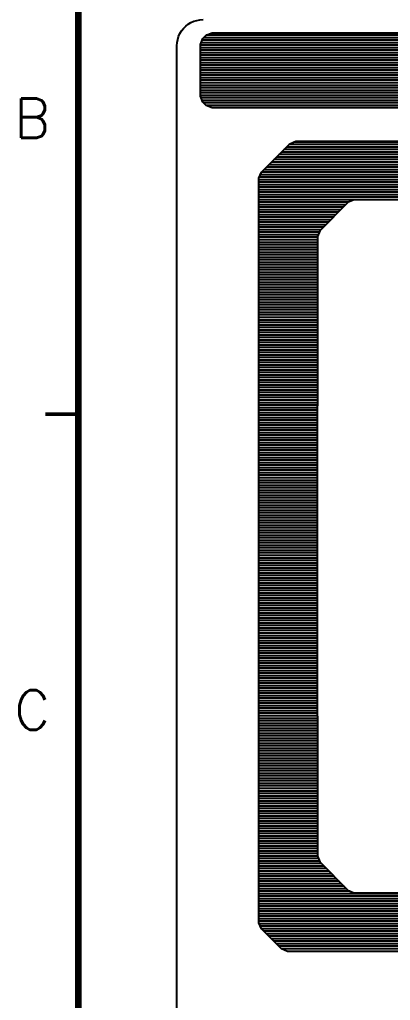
# Model space of a CAD drawing. Extents: x 295 to 953, y 10 to 290.
# Drawn here: x 487.5 to 515.7, y 150.4 to 225 of the extents above; entities that cross this region are included whole.
import ezdxf
from ezdxf.enums import TextEntityAlignment as Align

# ---------------------------------------------------------------- set-up
doc = ezdxf.new("R2010")
doc.units = 0
doc.header["$LTSCALE"] = 5
doc.header["$MEASUREMENT"] = 0
doc.layers.get('0').update_dxf_attribs({"linetype": 'CONTINUOUS', "lineweight": 25})
for name, color, linetype in [('DV-ABPB-A4_BOT', 7, 'CONTINUOUS'), ('문자', 4, 'CONTINUOUS'), ('테두리', 3, 'CONTINUOUS')]:
    doc.layers.add(name, color=color, linetype=linetype)
doc.styles.get("Standard").update_dxf_attribs({"font": 'simplex.shx'})

# ---------------------------------------------------------------- blocks, each defined once
blk = doc.blocks.new('C')
at = {"layer": '테두리'}
for points, const_width in [([(15, 285), (15, 15), (405, 15), (405, 285), (15, 285)], 0.5), ([(12.5, 195), (15, 195)], 0.3)]:
    blk.add_lwpolyline(points, dxfattribs=dict(at, const_width=const_width))
at = {"layer": '문자'}
for s, p in [('B', (11.5, 217.5)), ('C', (11.5, 172.5))]:
    blk.add_text(s, height=3, dxfattribs=at).set_placement(p, align=Align.MIDDLE)

msp = doc.modelspace()

# ---------------------------------------------------------------- linework, layer by layer
at = {"layer": 'DV-ABPB-A4_BOT', "color": 7}
for p, q in [((499.978, 224.331), (500.148, 224.501)), ((500.148, 224.501), (500.339, 224.648)), ((500.339, 224.648), (500.542, 224.773)), ((500.542, 224.773), (500.763, 224.872)), ((500.763, 224.872), (500.991, 224.943)), ((500.991, 224.943), (501.228, 224.986)), ((501.228, 224.986), (501.466, 224.999)), ((499.607, 223.716), (499.706, 223.935)), ((499.706, 223.935), (499.831, 224.14)), ((499.831, 224.14), (499.978, 224.331)), ((501.449, 223.554), (501.71, 223.815)), ((872.291, 223.813), (501.708, 223.813)), ((501.71, 223.815), (502.16, 224.003)), ((502.16, 224.003), (832.731, 224.003)), ((499.478, 223.013), (499.493, 223.251)), ((499.478, 99.002), (499.478, 223.023)), ((499.493, 223.251), (499.536, 223.488)), ((499.536, 223.488), (499.607, 223.716)), ((501.261, 219.185), (501.263, 223.104)), ((501.263, 223.104), (501.449, 223.554)), ((872.736, 223.051), (501.263, 223.051)), ((872.68, 223.241), (501.319, 223.241)), ((872.601, 223.432), (501.398, 223.432)), ((872.482, 223.622), (501.517, 223.622)), ((872.736, 222.86), (501.263, 222.86)), ((872.736, 222.67), (501.263, 222.67)), ((872.736, 222.479), (501.263, 222.479)), ((872.736, 222.289), (501.263, 222.289)), ((872.736, 222.098), (501.263, 222.098)), ((872.736, 221.908), (501.263, 221.908)), ((872.736, 221.717), (501.263, 221.717)), ((872.736, 221.527), (501.263, 221.527)), ((872.736, 221.336), (501.263, 221.336)), ((872.736, 221.146), (501.263, 221.146)), ((872.736, 220.955), (501.263, 220.955)), ((872.736, 220.765), (501.263, 220.765)), ((872.736, 220.574), (501.263, 220.574)), ((872.736, 220.384), (501.263, 220.384)), ((872.736, 220.193), (501.263, 220.193)), ((872.736, 220.003), (501.263, 220.003)), ((872.736, 219.812), (501.263, 219.812)), ((872.736, 219.622), (501.263, 219.622)), ((872.736, 219.431), (501.263, 219.431)), ((501.449, 218.735), (501.261, 219.185)), ((872.736, 219.241), (501.263, 219.241)), ((872.68, 219.05), (501.319, 219.05)), ((872.601, 218.86), (501.398, 218.86)), ((501.71, 218.474), (501.449, 218.735)), ((872.482, 218.669), (501.517, 218.669)), ((872.291, 218.479), (501.708, 218.479)), ((502.16, 218.288), (501.71, 218.474)), ((871.839, 218.288), (502.16, 218.288)), ((851.781, 218.288), (502.16, 218.288)), ((505.894, 213.394), (508.06, 215.56)), ((508.06, 215.56), (508.51, 215.748)), ((631.326, 215.685), (508.357, 215.685)), ((508.51, 215.748), (514.596, 215.748)), ((514.596, 215.748), (516.501, 215.748)), ((632.261, 214.923), (507.423, 214.923)), ((632.071, 215.113), (507.613, 215.113)), ((631.88, 215.304), (507.804, 215.304)), ((631.69, 215.494), (507.994, 215.494)), ((633.023, 214.161), (506.661, 214.161)), ((632.833, 214.351), (506.851, 214.351)), ((632.642, 214.542), (507.042, 214.542)), ((632.452, 214.732), (507.232, 214.732)), ((505.708, 212.944), (505.894, 213.394)), ((633.341, 213.399), (505.899, 213.399)), ((633.338, 213.589), (506.089, 213.589)), ((633.259, 213.78), (506.28, 213.78)), ((633.181, 213.97), (506.47, 213.97)), ((505.706, 204.953), (505.708, 212.944)), ((633.341, 212.827), (505.708, 212.827)), ((633.341, 212.637), (505.708, 212.637)), ((633.341, 213.018), (505.736, 213.018)), ((633.341, 213.208), (505.815, 213.208)), ((633.341, 212.446), (505.708, 212.446)), ((633.341, 212.256), (505.708, 212.256)), ((633.341, 212.065), (505.708, 212.065)), ((633.341, 211.875), (505.708, 211.875)), ((633.341, 211.684), (505.708, 211.684)), ((633.341, 211.494), (505.708, 211.494)), ((633.341, 211.303), (505.708, 211.303)), ((512.503, 211.113), (505.708, 211.113)), ((512.505, 211.115), (510.339, 208.949)), ((512.955, 211.303), (512.505, 211.115)), ((515.231, 211.303), (512.955, 211.303)), ((518.406, 211.303), (515.231, 211.303)), ((512.312, 210.922), (505.708, 210.922)), ((512.122, 210.732), (505.708, 210.732)), ((511.931, 210.541), (505.708, 210.541)), ((511.741, 210.351), (505.708, 210.351)), ((511.55, 210.16), (505.708, 210.16)), ((511.36, 209.97), (505.708, 209.97)), ((511.169, 209.779), (505.708, 209.779)), ((510.979, 209.589), (505.708, 209.589)), ((510.788, 209.398), (505.708, 209.398)), ((510.598, 209.208), (505.708, 209.208)), ((510.407, 209.017), (505.708, 209.017)), ((510.288, 208.827), (505.708, 208.827)), ((510.339, 208.949), (510.153, 208.499)), ((510.209, 208.636), (505.708, 208.636)), ((510.153, 208.446), (505.708, 208.446)), ((510.153, 208.255), (505.708, 208.255)), ((510.153, 208.499), (510.151, 182.728)), ((510.153, 208.065), (505.708, 208.065)), ((510.153, 207.874), (505.708, 207.874)), ((510.153, 207.684), (505.708, 207.684)), ((510.153, 207.493), (505.708, 207.493)), ((510.153, 207.303), (505.708, 207.303)), ((510.153, 207.112), (505.708, 207.112)), ((510.153, 206.922), (505.708, 206.922)), ((510.153, 206.731), (505.708, 206.731)), ((510.153, 206.541), (505.708, 206.541)), ((510.153, 206.35), (505.708, 206.35)), ((510.153, 206.16), (505.708, 206.16)), ((510.153, 205.969), (505.708, 205.969)), ((510.153, 205.779), (505.708, 205.779)), ((510.153, 205.588), (505.708, 205.588)), ((510.153, 205.398), (505.708, 205.398)), ((510.153, 205.207), (505.708, 205.207)), ((505.706, 164.948), (505.706, 204.953)), ((510.153, 204.826), (505.706, 204.826)), ((510.153, 204.636), (505.706, 204.636)), ((510.153, 204.445), (505.706, 204.445)), ((510.153, 205.017), (505.708, 205.017)), ((510.153, 204.255), (505.706, 204.255)), ((510.153, 204.064), (505.706, 204.064)), ((510.153, 203.874), (505.706, 203.874)), ((510.153, 203.683), (505.706, 203.683)), ((510.153, 203.493), (505.706, 203.493)), ((510.153, 203.302), (505.706, 203.302)), ((510.153, 203.112), (505.706, 203.112)), ((510.153, 202.921), (505.706, 202.921)), ((510.153, 202.731), (505.706, 202.731)), ((510.153, 202.54), (505.706, 202.54)), ((510.153, 202.35), (505.706, 202.35)), ((510.153, 202.159), (505.706, 202.159)), ((510.153, 201.969), (505.706, 201.969)), ((510.153, 201.778), (505.706, 201.778)), ((510.153, 201.588), (505.706, 201.588)), ((510.153, 201.397), (505.706, 201.397)), ((510.153, 201.207), (505.706, 201.207)), ((510.153, 201.016), (505.706, 201.016)), ((510.153, 200.826), (505.706, 200.826)), ((510.153, 200.635), (505.706, 200.635)), ((510.153, 200.445), (505.706, 200.445)), ((510.153, 200.254), (505.706, 200.254)), ((510.153, 200.064), (505.706, 200.064)), ((510.153, 199.873), (505.706, 199.873)), ((510.153, 199.683), (505.706, 199.683)), ((510.153, 199.492), (505.706, 199.492)), ((510.153, 199.302), (505.706, 199.302)), ((510.153, 199.111), (505.706, 199.111)), ((510.153, 198.921), (505.706, 198.921)), ((510.153, 198.73), (505.706, 198.73)), ((510.153, 198.54), (505.706, 198.54)), ((510.153, 198.349), (505.706, 198.349)), ((510.153, 198.159), (505.706, 198.159)), ((510.153, 197.968), (505.706, 197.968)), ((510.153, 197.778), (505.706, 197.778)), ((510.153, 197.587), (505.706, 197.587)), ((510.153, 197.397), (505.706, 197.397)), ((510.153, 197.206), (505.706, 197.206)), ((510.153, 197.016), (505.706, 197.016)), ((510.153, 196.825), (505.706, 196.825)), ((510.153, 196.635), (505.706, 196.635)), ((510.153, 196.444), (505.706, 196.444)), ((510.153, 196.254), (505.706, 196.254)), ((510.153, 196.063), (505.706, 196.063)), ((510.153, 195.873), (505.706, 195.873)), ((510.153, 195.682), (505.706, 195.682)), ((510.153, 195.492), (505.706, 195.492)), ((510.153, 195.301), (505.706, 195.301)), ((510.153, 195.111), (505.706, 195.111)), ((510.153, 194.92), (505.706, 194.92)), ((510.153, 194.73), (505.706, 194.73)), ((510.153, 194.539), (505.706, 194.539)), ((510.153, 194.349), (505.706, 194.349)), ((510.153, 194.158), (505.706, 194.158)), ((510.153, 193.968), (505.706, 193.968)), ((510.153, 193.777), (505.706, 193.777)), ((510.153, 193.587), (505.706, 193.587)), ((510.153, 193.396), (505.706, 193.396)), ((510.153, 193.206), (505.706, 193.206)), ((510.153, 193.015), (505.706, 193.015)), ((510.153, 192.825), (505.706, 192.825)), ((510.153, 192.634), (505.706, 192.634)), ((510.153, 192.444), (505.706, 192.444)), ((510.153, 192.253), (505.706, 192.253)), ((510.153, 192.063), (505.706, 192.063)), ((510.153, 191.872), (505.706, 191.872)), ((510.153, 191.682), (505.706, 191.682)), ((510.153, 191.491), (505.706, 191.491)), ((510.153, 191.301), (505.706, 191.301)), ((510.153, 191.11), (505.706, 191.11)), ((510.153, 190.92), (505.706, 190.92)), ((510.153, 190.729), (505.706, 190.729)), ((510.153, 190.539), (505.706, 190.539)), ((510.153, 190.348), (505.706, 190.348)), ((510.153, 190.158), (505.706, 190.158)), ((510.153, 189.967), (505.706, 189.967)), ((510.153, 189.777), (505.706, 189.777)), ((510.153, 189.586), (505.706, 189.586)), ((510.153, 189.396), (505.706, 189.396)), ((510.153, 189.205), (505.706, 189.205)), ((510.153, 189.015), (505.706, 189.015)), ((510.153, 188.824), (505.706, 188.824)), ((510.153, 188.634), (505.706, 188.634)), ((510.153, 188.443), (505.706, 188.443)), ((510.153, 188.253), (505.706, 188.253)), ((510.153, 188.062), (505.706, 188.062)), ((510.153, 187.872), (505.706, 187.872)), ((510.153, 187.681), (505.706, 187.681)), ((510.153, 187.491), (505.706, 187.491)), ((510.153, 187.3), (505.706, 187.3)), ((510.153, 187.11), (505.706, 187.11)), ((510.153, 186.919), (505.706, 186.919)), ((510.153, 186.729), (505.706, 186.729)), ((510.153, 186.538), (505.706, 186.538)), ((510.153, 186.348), (505.706, 186.348)), ((510.153, 186.157), (505.706, 186.157)), ((510.153, 185.967), (505.706, 185.967)), ((510.153, 185.776), (505.706, 185.776)), ((510.153, 185.586), (505.706, 185.586)), ((510.153, 185.395), (505.706, 185.395)), ((510.153, 185.205), (505.706, 185.205)), ((510.153, 185.014), (505.706, 185.014)), ((510.153, 184.824), (505.706, 184.824)), ((510.153, 184.633), (505.706, 184.633)), ((510.153, 184.443), (505.706, 184.443)), ((510.153, 184.252), (505.706, 184.252)), ((510.153, 184.062), (505.706, 184.062)), ((510.153, 183.871), (505.706, 183.871)), ((510.153, 183.681), (505.706, 183.681)), ((510.153, 183.49), (505.706, 183.49)), ((510.153, 183.3), (505.706, 183.3)), ((510.153, 183.109), (505.706, 183.109)), ((510.153, 182.919), (505.706, 182.919)), ((510.151, 182.728), (505.706, 182.728)), ((510.151, 182.728), (510.153, 161.4)), ((510.153, 182.538), (505.706, 182.538)), ((510.153, 182.347), (505.706, 182.347)), ((510.153, 182.157), (505.706, 182.157)), ((510.153, 181.966), (505.706, 181.966)), ((510.153, 181.776), (505.706, 181.776)), ((510.153, 181.585), (505.706, 181.585)), ((510.153, 181.395), (505.706, 181.395)), ((510.153, 181.204), (505.706, 181.204)), ((510.153, 181.014), (505.706, 181.014)), ((510.153, 180.823), (505.706, 180.823)), ((510.153, 180.633), (505.706, 180.633)), ((510.153, 180.442), (505.706, 180.442)), ((510.153, 180.252), (505.706, 180.252)), ((510.153, 180.061), (505.706, 180.061)), ((510.153, 179.871), (505.706, 179.871)), ((510.153, 179.68), (505.706, 179.68)), ((510.153, 179.49), (505.706, 179.49)), ((510.153, 179.299), (505.706, 179.299)), ((510.153, 179.109), (505.706, 179.109)), ((510.153, 178.918), (505.706, 178.918)), ((510.153, 178.728), (505.706, 178.728)), ((510.153, 178.537), (505.706, 178.537)), ((510.153, 178.347), (505.706, 178.347)), ((510.153, 178.156), (505.706, 178.156)), ((510.153, 177.966), (505.706, 177.966)), ((510.153, 177.775), (505.706, 177.775)), ((510.153, 177.585), (505.706, 177.585)), ((510.153, 177.394), (505.706, 177.394)), ((510.153, 177.204), (505.706, 177.204)), ((510.153, 177.013), (505.706, 177.013)), ((510.153, 176.823), (505.706, 176.823)), ((510.153, 176.632), (505.706, 176.632)), ((510.153, 176.442), (505.706, 176.442)), ((510.153, 176.251), (505.706, 176.251)), ((510.153, 176.061), (505.706, 176.061)), ((510.153, 175.87), (505.706, 175.87)), ((510.153, 175.68), (505.706, 175.68)), ((510.153, 175.489), (505.706, 175.489)), ((510.153, 175.299), (505.706, 175.299)), ((510.153, 175.108), (505.706, 175.108)), ((510.153, 174.918), (505.706, 174.918)), ((510.153, 174.727), (505.706, 174.727)), ((510.153, 174.537), (505.706, 174.537)), ((510.153, 174.346), (505.706, 174.346)), ((510.153, 174.156), (505.706, 174.156)), ((510.153, 173.965), (505.706, 173.965)), ((510.153, 173.775), (505.706, 173.775)), ((510.153, 173.584), (505.706, 173.584)), ((510.153, 173.394), (505.706, 173.394)), ((510.153, 173.203), (505.706, 173.203)), ((510.153, 173.013), (505.706, 173.013)), ((510.153, 172.822), (505.706, 172.822)), ((510.153, 172.632), (505.706, 172.632)), ((510.153, 172.441), (505.706, 172.441)), ((510.153, 172.251), (505.706, 172.251)), ((510.153, 172.06), (505.706, 172.06)), ((510.153, 171.87), (505.706, 171.87)), ((510.153, 171.679), (505.706, 171.679)), ((510.153, 171.489), (505.706, 171.489)), ((510.153, 171.298), (505.706, 171.298)), ((510.153, 171.108), (505.706, 171.108)), ((510.153, 170.917), (505.706, 170.917)), ((510.153, 170.727), (505.706, 170.727)), ((510.153, 170.536), (505.706, 170.536)), ((510.153, 170.346), (505.706, 170.346)), ((510.153, 170.155), (505.706, 170.155)), ((510.153, 169.965), (505.706, 169.965)), ((510.153, 169.774), (505.706, 169.774)), ((510.153, 169.584), (505.706, 169.584)), ((510.153, 169.393), (505.706, 169.393)), ((510.153, 169.203), (505.706, 169.203)), ((510.153, 169.012), (505.706, 169.012)), ((510.153, 168.822), (505.706, 168.822)), ((510.153, 168.631), (505.706, 168.631)), ((510.153, 168.441), (505.706, 168.441)), ((510.153, 168.25), (505.706, 168.25)), ((510.153, 168.06), (505.706, 168.06)), ((510.153, 167.869), (505.706, 167.869)), ((510.153, 167.679), (505.706, 167.679)), ((510.153, 167.488), (505.706, 167.488)), ((510.153, 167.298), (505.706, 167.298)), ((510.153, 167.107), (505.706, 167.107)), ((510.153, 166.917), (505.706, 166.917)), ((510.153, 166.726), (505.706, 166.726)), ((510.153, 166.536), (505.706, 166.536)), ((510.153, 166.345), (505.706, 166.345)), ((510.153, 166.155), (505.706, 166.155)), ((510.153, 165.964), (505.706, 165.964)), ((510.153, 165.774), (505.706, 165.774)), ((510.153, 165.583), (505.706, 165.583)), ((510.153, 165.393), (505.706, 165.393)), ((510.153, 165.202), (505.706, 165.202)), ((510.153, 165.012), (505.706, 165.012)), ((505.708, 156.32), (505.706, 164.948)), ((510.153, 164.821), (505.708, 164.821)), ((510.153, 164.631), (505.708, 164.631)), ((510.153, 164.44), (505.708, 164.44)), ((510.153, 164.25), (505.708, 164.25)), ((510.153, 164.059), (505.708, 164.059)), ((510.153, 163.869), (505.708, 163.869)), ((510.153, 163.678), (505.708, 163.678)), ((510.153, 163.488), (505.708, 163.488)), ((510.153, 163.297), (505.708, 163.297)), ((510.153, 163.107), (505.708, 163.107)), ((510.153, 162.916), (505.708, 162.916)), ((510.153, 162.726), (505.708, 162.726)), ((510.153, 162.535), (505.708, 162.535)), ((510.153, 162.345), (505.708, 162.345)), ((510.153, 162.154), (505.708, 162.154)), ((510.153, 161.964), (505.708, 161.964)), ((510.153, 161.773), (505.708, 161.773)), ((510.153, 161.583), (505.708, 161.583)), ((510.156, 161.392), (505.708, 161.392)), ((510.234, 161.202), (505.708, 161.202)), ((510.153, 161.4), (510.339, 160.95)), ((510.313, 161.011), (505.708, 161.011)), ((510.471, 160.821), (505.708, 160.821)), ((510.661, 160.63), (505.708, 160.63)), ((510.852, 160.44), (505.708, 160.44)), ((510.339, 160.95), (512.505, 158.784)), ((511.042, 160.249), (505.708, 160.249)), ((511.233, 160.059), (505.708, 160.059)), ((511.423, 159.868), (505.708, 159.868)), ((511.614, 159.678), (505.708, 159.678)), ((511.804, 159.487), (505.708, 159.487)), ((511.995, 159.297), (505.708, 159.297)), ((512.185, 159.106), (505.708, 159.106)), ((512.376, 158.916), (505.708, 158.916)), ((512.647, 158.725), (505.708, 158.725)), ((528.456, 158.535), (505.708, 158.535)), ((528.82, 158.344), (505.708, 158.344)), ((529.01, 158.154), (505.708, 158.154)), ((512.505, 158.784), (512.955, 158.598)), ((512.955, 158.598), (528.304, 158.598)), ((529.094, 157.963), (505.708, 157.963)), ((529.173, 157.773), (505.708, 157.773)), ((529.201, 157.582), (505.708, 157.582)), ((529.201, 157.392), (505.708, 157.392)), ((529.201, 157.201), (505.708, 157.201)), ((529.201, 157.011), (505.708, 157.011)), ((529.201, 156.82), (505.708, 156.82)), ((529.201, 156.63), (505.708, 156.63)), ((529.201, 156.439), (505.708, 156.439)), ((505.894, 155.87), (505.708, 156.32)), ((529.201, 156.249), (505.736, 156.249)), ((529.201, 156.058), (505.815, 156.058)), ((507.425, 154.339), (505.894, 155.87)), ((529.201, 155.868), (505.899, 155.868)), ((529.201, 155.677), (506.089, 155.677)), ((529.201, 155.487), (506.28, 155.487)), ((529.201, 155.296), (506.47, 155.296)), ((529.201, 155.106), (506.661, 155.106)), ((529.145, 154.915), (506.851, 154.915)), ((529.066, 154.725), (507.042, 154.725)), ((528.947, 154.534), (507.232, 154.534)), ((528.756, 154.344), (507.423, 154.344)), ((507.875, 154.153), (507.425, 154.339)), ((528.304, 154.153), (507.875, 154.153)), ((528.304, 154.153), (507.875, 154.153))]:
    msp.add_line(p, q, dxfattribs=at)

# ---------------------------------------------------------------- block references
msp.add_blockref('C', (476.978, 0))

doc.saveas('drawing.dxf')
